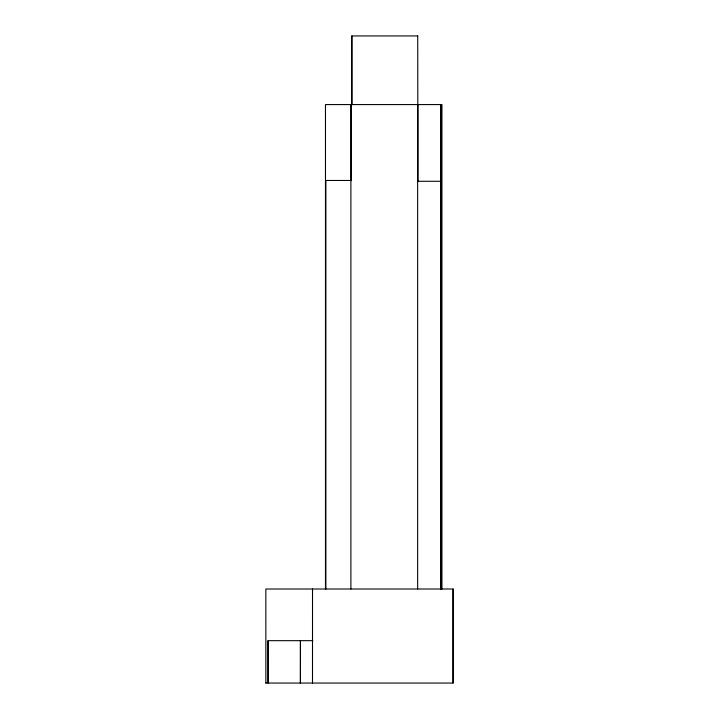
<?xml version="1.0" encoding="UTF-8"?>
<svg xmlns="http://www.w3.org/2000/svg" width="719" height="719" viewBox="0 0 719 719"><rect width="100%" height="100%" fill="white"/><g stroke="black" fill="none" stroke-linecap="round" stroke-linejoin="round"><path stroke-width="1.08" d="M417.811 35.95L351.789 35.95L351.789 104.579M417.658 181.278L441.035 181.278M268.088 640.674L268.088 683.05L268.025 640.674L312.846 640.674M265.85 683.05L453.15 683.05L453.15 589.005L265.85 589.005L265.859 683.05M453.033 589.005L453.033 683.05M441.942 589.005L441.942 104.579L325.473 104.579L325.473 589.005M441.035 104.579L441.035 589.005M440.792 181.278L440.792 589.005M440.693 104.579L440.693 589.005M417.982 104.579L417.982 181.278M417.73 35.95L417.811 104.579M417.649 104.579L417.658 589.005M351.87 35.95L351.87 104.579M351.214 104.579L351.214 180.469L325.869 180.469L325.869 589.005M350.899 104.579L350.899 589.005M312.522 589.005L312.495 683.05M300.443 683.05L300.443 640.674L300.389 683.05"/></g></svg>
